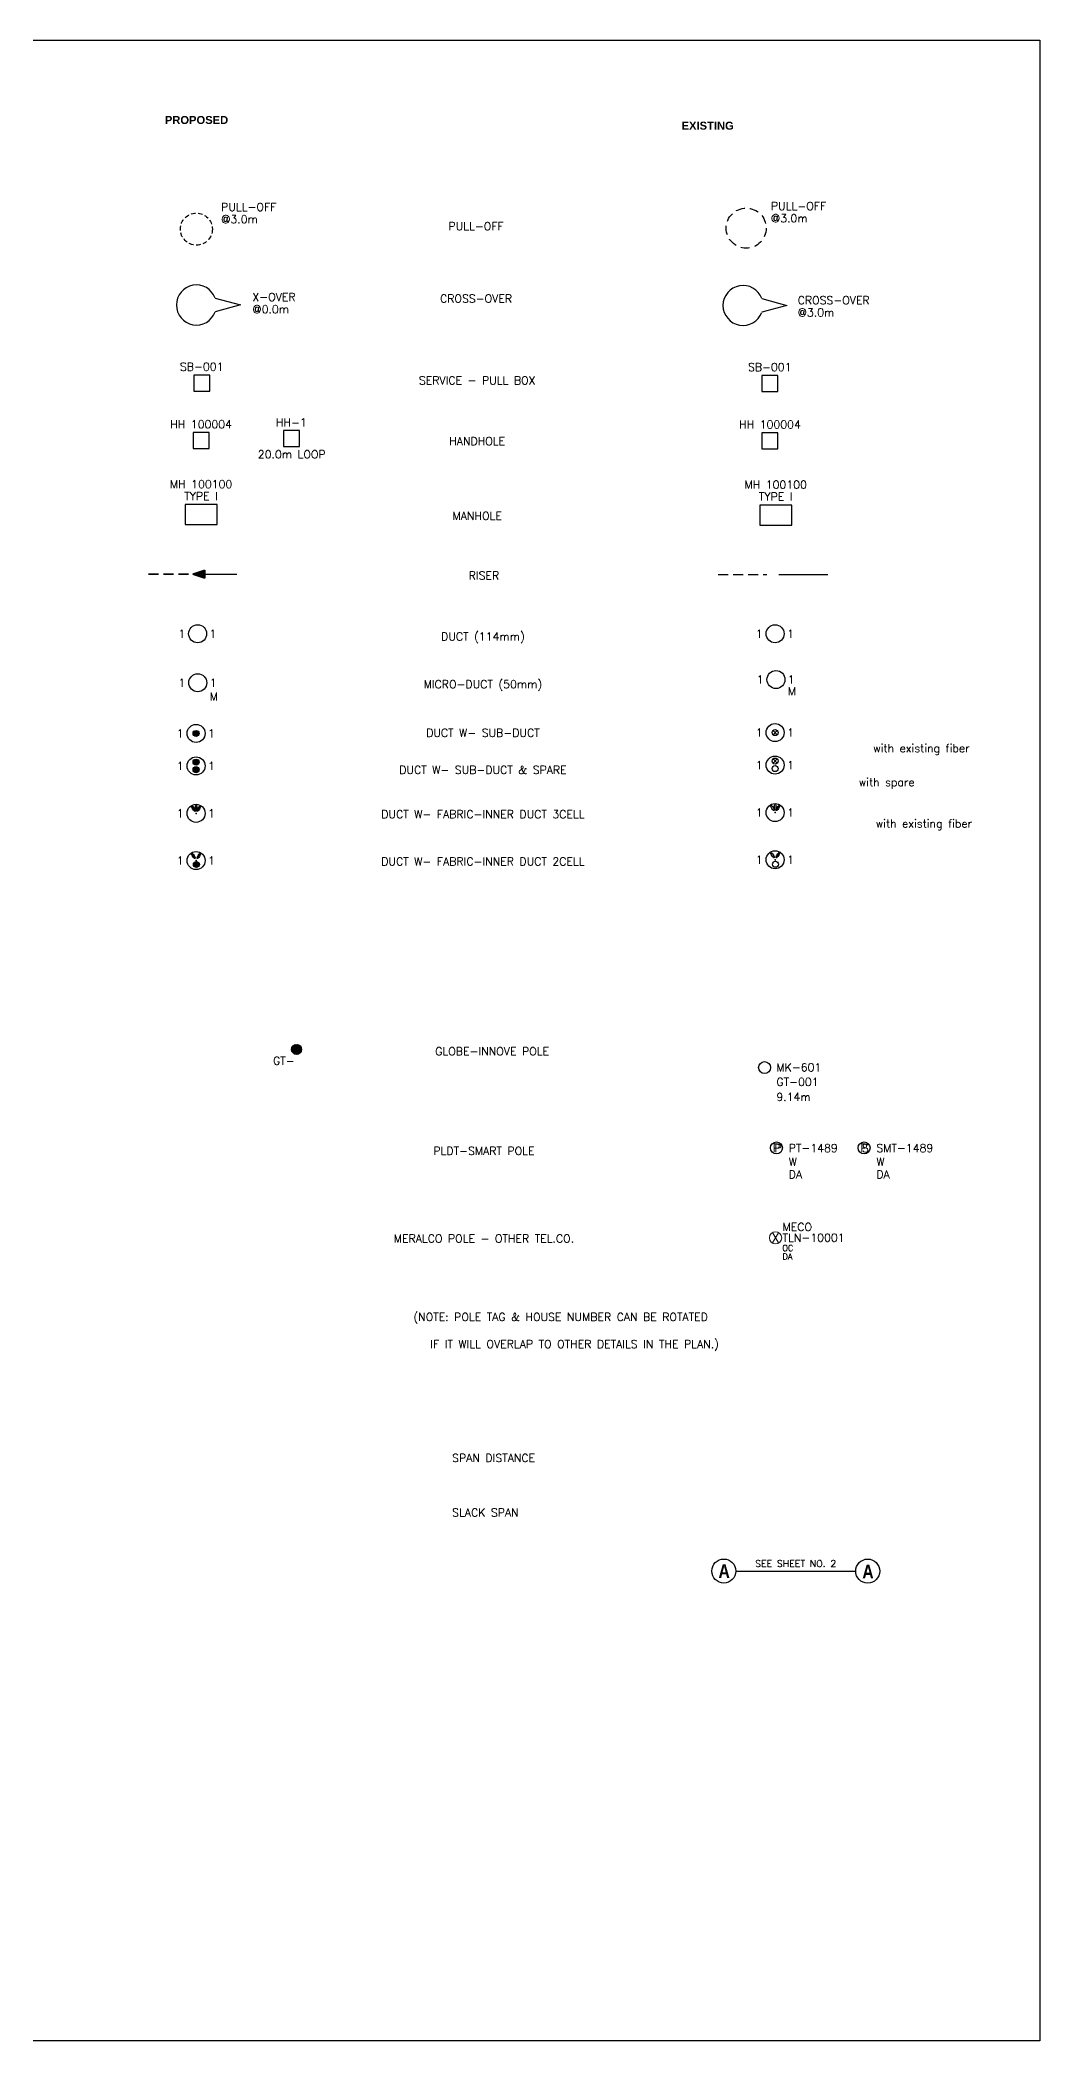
# Model space of a CAD drawing. Header units: metres. Extents: x 0 to 13977865, y -133221 to 11617873.
# Drawn here: x 13931191.8 to 13931391.8, y 678329.8 to 678729.8 of the extents above; entities that cross this region are included whole.
import ezdxf
from ezdxf.enums import TextEntityAlignment as Align

# ---------------------------------------------------------------- set-up
doc = ezdxf.new("R2010")
doc.units = ezdxf.units.M
doc.header["$MEASUREMENT"] = 0
doc.linetypes.add('AERCAB', pattern=[3, 2, -1])
doc.linetypes.add('DEFERRED', pattern=[3.5, 2.25, -1.25])
for name, color, linetype in [('CUTTING_MARK', 6, 'Continuous'), ('EXPOLE', 7, 'Continuous'), ('GRID', 4, 'Continuous'), ('P-AERIAL_FOC', 1, 'AERCAB'), ('p-duc', 1, 'Continuous'), ('p-hh', 1, 'Continuous'), ('p-mh', 1, 'Continuous'), ('p-off', 1, 'Continuous'), ('P-POLE', 10, 'Continuous'), ('p-sb', 1, 'Continuous'), ('P-UGCON', 1, 'Continuous'), ('p-xovr', 1, 'Continuous'), ('SPAN', 7, 'Continuous'), ('X(GT)-POLE', 5, 'Continuous'), ('X-CABLE', 5, 'AERCAB'), ('x-duc', 5, 'Continuous'), ('x-hh', 5, 'Continuous'), ('X-MERALCO-MANILA', 5, 'Continuous'), ('x-mh', 5, 'Continuous'), ('X-off', 5, 'Continuous'), ('X-POFF', 5, 'Continuous'), ('X-POLE', 5, 'Continuous'), ('x-sb', 5, 'Continuous'), ('X-UGCON', 5, 'Continuous'), ('x-xovr', 5, 'Continuous')]:
    doc.layers.add(name, color=color, linetype=linetype)
for name, color, linetype, lineweight in [('p-cable', 2, 'AERCAB', 35), ('P-POFF', 1, 'Continuous', 30), ('p-riser', 2, 'Continuous', 35)]:
    doc.layers.add(name, color=color, linetype=linetype, lineweight=lineweight)
doc.styles.add('BOLD', font='swisscbo.ttf')
doc.styles.add('ROMANS', font='romans')
doc.styles.add('SASB', font='SASB____.SHX', dxfattribs={"height": 5})
doc.styles.add('SIMPLEX', font='simplex')

# ---------------------------------------------------------------- blocks, each defined once
blk = doc.blocks.new('P-POFF')
at = {"layer": 'X-POFF', "color": 1, "linetype": 'DEFERRED', "ltscale": 0.5}
blk.add_circle((0, 0), 4, dxfattribs=at)
at = {"layer": 'X-POFF', "color": 5, "linetype": 'DEFERRED', "style": 'SIMPLEX'}
for tag, p in [('POFF', (6.19, 4.51)), ('HGT', (6.19, 1.46))]:
    blk.add_attdef(tag, p, '', height=2, dxfattribs=at)
blk = doc.blocks.new('P-XOVR')
at = {"layer": 'p-xovr'}
for p, q in [((4.69, 1.72), (11, 0)), ((11, 0), (4.69, -1.72))]:
    blk.add_line(p, q, dxfattribs=at)
blk.add_arc((0, 0), 5, 20.1573, 339.8427, dxfattribs=at)
at = {"layer": 'p-xovr', "color": 7, "linetype": 'DEFERRED', "style": 'SIMPLEX'}
for tag, p in [('XOVR', (14, 0.98)), ('HGT', (14, -2.07))]:
    blk.add_attdef(tag, p, '', height=2, dxfattribs=at)
blk = doc.blocks.new('P-HH')
at = {"layer": 'p-hh'}
blk.add_lwpolyline([(-2, -2), (2, -2), (2, 2), (-2, 2)], close=True, dxfattribs=at)
at = {"layer": 'p-hh', "color": 7, "style": 'SIMPLEX'}
blk.add_attdef('HHNO', text='', height=2, dxfattribs=at).set_placement((0, 2.5), align=Align.BOTTOM_CENTER)
blk = doc.blocks.new('P-MH')
at = {"layer": 'p-mh'}
blk.add_lwpolyline([(-4, -2.5), (4, -2.5), (4, 2.5), (-4, 2.5)], close=True, dxfattribs=at)
at = {"layer": 'p-mh', "color": 7, "style": 'SIMPLEX'}
for tag, p in [('MHTYPE', (0, 3)), ('MHNO', (0, 6))]:
    blk.add_attdef(tag, text='', height=2, dxfattribs=at).set_placement(p, align=Align.BOTTOM_CENTER)
blk = doc.blocks.new('P-riser')
at = {"layer": 'p-riser'}
blk.add_hatch(color=7, dxfattribs=at).paths.add_polyline_path([(3, -1), (3, 1), (0, 0)])
for p, q in [((3, 1), (0, 0)), ((0, 0), (3, -1)), ((3, 1), (3, -1))]:
    blk.add_line(p, q, dxfattribs=at)
blk = doc.blocks.new('P-duc')
at = {"layer": 'p-duc'}
blk.add_circle((0, 0), 2.25, dxfattribs=at)
at = {"layer": 'p-duc', "color": 7, "style": 'SIMPLEX'}
blk.add_attdef('DNOL', text='', height=2, dxfattribs=at).set_placement((-3.12, 0), align=Align.MIDDLE_RIGHT)
blk.add_attdef('DNOR', text='', height=2, dxfattribs=at).set_placement((2.96, 0), align=Align.MIDDLE_LEFT)
blk = doc.blocks.new('P-duc-f')
at = {"layer": 'p-duc'}
blk.add_hatch(color=7, dxfattribs=at).paths.add_polyline_path([(-0.75, 0, 1), (0.75, 0, 1)])
blk.add_circle((0, 0), 0.75, dxfattribs=at)
blk = doc.blocks.new('p-sb')
at = {"layer": 'p-sb'}
blk.add_lwpolyline([(-2, -2), (2, -2), (2, 2), (-2, 2)], close=True, dxfattribs=at)
at = {"layer": 'p-sb', "color": 7, "style": 'SIMPLEX'}
blk.add_attdef('SBNO', text='', height=2, dxfattribs=at).set_placement((0, 2.5), align=Align.BOTTOM_CENTER)
blk = doc.blocks.new('X-POFF')
at = {"layer": 'X-POFF', "linetype": 'DEFERRED'}
blk.add_circle((0, 0), 5, dxfattribs=at)
at = {"layer": 'X-POFF', "color": 7, "linetype": 'DEFERRED', "style": 'SIMPLEX'}
for tag, p in [('POFF', (6.19, 4.51)), ('HGT', (6.19, 1.46))]:
    blk.add_attdef(tag, p, '', height=2, dxfattribs=at)
blk = doc.blocks.new('X-XOVR')
at = {"layer": 'x-xovr'}
for p, q in [((4.69, 1.72), (11, 0)), ((11, 0), (4.69, -1.72))]:
    blk.add_line(p, q, dxfattribs=at)
blk.add_arc((0, 0), 5, 20.1573, 339.8427, dxfattribs=at)
at = {"layer": 'P-POFF', "color": 7, "linetype": 'DEFERRED', "style": 'SIMPLEX'}
for tag, p in [('XOVR', (13.67, 0.3)), ('HGT', (13.67, -2.75))]:
    blk.add_attdef(tag, p, '', height=2, dxfattribs=at)
blk = doc.blocks.new('x-POLE')
at = {"layer": 'X(GT)-POLE'}
blk.add_circle((0, 0), 1.5, dxfattribs=at)
at = {"layer": 'X(GT)-POLE', "color": 7, "style": 'SIMPLEX'}
blk.add_attdef('POLNO', (3.01, -5.12), '', height=2, dxfattribs=at)
blk = doc.blocks.new('x-sb')
at = {"layer": 'x-sb'}
blk.add_lwpolyline([(-2, -2), (2, -2), (2, 2), (-2, 2)], close=True, dxfattribs=at)
at = {"layer": 'x-sb', "color": 7, "style": 'SIMPLEX'}
blk.add_attdef('SBNO', text='', height=2, dxfattribs=at).set_placement((0, 2.5), align=Align.BOTTOM_CENTER)
blk = doc.blocks.new('x-HH')
at = {"layer": 'x-hh'}
blk.add_lwpolyline([(-2, -2), (2, -2), (2, 2), (-2, 2)], close=True, dxfattribs=at)
at = {"layer": 'x-hh', "color": 7, "style": 'SIMPLEX'}
blk.add_attdef('HHNO', text='', height=2, dxfattribs=at).set_placement((0, 2.5), align=Align.BOTTOM_CENTER)
blk = doc.blocks.new('x-MH')
at = {"layer": 'x-mh'}
blk.add_lwpolyline([(-4, -2.5), (4, -2.5), (4, 2.5), (-4, 2.5)], close=True, dxfattribs=at)
at = {"layer": 'x-mh', "color": 7, "style": 'SIMPLEX'}
for tag, p in [('MHTYPE', (0, 3)), ('MHNO', (0, 6))]:
    blk.add_attdef(tag, text='', height=2, dxfattribs=at).set_placement(p, align=Align.BOTTOM_CENTER)
blk = doc.blocks.new('x-DUC')
at = {"layer": 'x-duc'}
blk.add_circle((0, 0), 2.25, dxfattribs=at)
at = {"layer": 'x-duc', "color": 7, "style": 'SIMPLEX'}
blk.add_attdef('DNOL', text='', height=2, dxfattribs=at).set_placement((-3.12, 0), align=Align.MIDDLE_RIGHT)
blk.add_attdef('DNOR', text='', height=2, dxfattribs=at).set_placement((2.96, 0), align=Align.MIDDLE_LEFT)
blk = doc.blocks.new('x-DUC-f')
at = {"layer": 'x-duc'}
blk.add_circle((0, 0), 0.75, dxfattribs=at)
blk = doc.blocks.new('x-ducx')
at = {"layer": 'x-duc'}
for p, q in [((0.53, -0.53), (-0.53, 0.53)), ((0.53, 0.53), (-0.53, -0.53))]:
    blk.add_line(p, q, dxfattribs=at)
blk = doc.blocks.new('p-duct-m')
at = {"layer": 'p-duc'}
blk.add_circle((0, 0), 2.25, dxfattribs=at)
at = {"layer": 'p-duc', "color": 7, "style": 'SIMPLEX'}
blk.add_attdef('DNOL', text='', height=2, dxfattribs=at).set_placement((-3.12, 0), align=Align.MIDDLE_RIGHT)
for tag, p in [('DNOR', (2.96, 0)), ('M', (2.96, -3.45))]:
    blk.add_attdef(tag, text='', height=2, dxfattribs=at).set_placement(p, align=Align.MIDDLE_LEFT)
blk = doc.blocks.new('x-duct-m')
at = {"layer": 'x-duc'}
blk.add_circle((0, 0), 2.25, dxfattribs=at)
at = {"layer": 'x-duc', "color": 7, "style": 'SIMPLEX'}
blk.add_attdef('DNOL', text='', height=2, dxfattribs=at).set_placement((-3.12, 0), align=Align.MIDDLE_RIGHT)
for tag, p in [('DNOR', (2.96, 0)), ('M', (2.96, -2.87))]:
    blk.add_attdef(tag, text='', height=2, dxfattribs=at).set_placement(p, align=Align.MIDDLE_LEFT)
blk = doc.blocks.new('P-DUC-FID')
at = {"layer": 'p-duc'}
h = blk.add_hatch(color=7, dxfattribs=at)
edge = h.paths.add_edge_path()
edge.add_ellipse((-0.66, 1.14), major_axis=(-0.375, 0.65), ratio=0.267074, start_angle=0, end_angle=360)
h = blk.add_hatch(color=7, dxfattribs=at)
edge = h.paths.add_edge_path()
edge.add_ellipse((0, 1.32), major_axis=(0, 0.75), ratio=0.267074, start_angle=0, end_angle=360)
h = blk.add_hatch(color=7, dxfattribs=at)
edge = h.paths.add_edge_path()
edge.add_ellipse((0.66, 1.14), major_axis=(0.375, 0.65), ratio=0.267074, start_angle=0, end_angle=360)
for centre, major_axis in [((-0.66, 1.14), (-0.375, 0.65)), ((0, 1.32), (0, 0.75)), ((0.66, 1.14), (0.375, 0.65))]:
    blk.add_ellipse(centre, major_axis=major_axis, ratio=0.267074, dxfattribs=at)
blk.add_point((0, 0), dxfattribs=at)
blk = doc.blocks.new('X-DUC-FID')
at = {"layer": 'x-duc'}
for centre, major_axis in [((-0.66, 1.14), (-0.375, 0.65)), ((0, 1.32), (0, 0.75)), ((0.66, 1.14), (0.375, 0.65))]:
    blk.add_ellipse(centre, major_axis=major_axis, ratio=0.267074, dxfattribs=at)
blk.add_point((0, 0), dxfattribs=at)
blk = doc.blocks.new('X-DUC-FIDX')
at = {"layer": 'x-duc'}
for p, q in [((-0.2, 0.75), (0.2, 0.75)), ((0, 1.5), (0, 0))]:
    blk.add_line(p, q, dxfattribs=at)
blk = doc.blocks.new('X-DUC-FID2cell')
at = {"layer": 'x-duc'}
for centre, major_axis in [((-0.66, 1.14), (-0.375, 0.65)), ((0.66, 1.14), (0.375, 0.65))]:
    blk.add_ellipse(centre, major_axis=major_axis, ratio=0.267074, dxfattribs=at)
blk.add_point((0, 0), dxfattribs=at)
blk = doc.blocks.new('p-DUC-FID2cell')
at = {"layer": 'p-duc'}
h = blk.add_hatch(color=7, dxfattribs=at)
edge = h.paths.add_edge_path()
edge.add_ellipse((-0.66, 1.14), major_axis=(-0.375, 0.65), ratio=0.267074, start_angle=0, end_angle=360)
h = blk.add_hatch(color=7, dxfattribs=at)
edge = h.paths.add_edge_path()
edge.add_ellipse((0.66, 1.14), major_axis=(0.375, 0.65), ratio=0.267074, start_angle=0, end_angle=360)
for centre, major_axis in [((-0.66, 1.14), (-0.375, 0.65)), ((0.66, 1.14), (0.375, 0.65))]:
    blk.add_ellipse(centre, major_axis=major_axis, ratio=0.267074, dxfattribs=at)
blk.add_point((0, 0), dxfattribs=at)
blk = doc.blocks.new('EPOLE')
at = {"layer": 'X-MERALCO-MANILA', "lineweight": 0, "ltscale": 0.5}
blk.add_circle((0.01, -0.05), 1.52, dxfattribs=at)
at = {"layer": 'EXPOLE', "color": 5, "style": 'SIMPLEX'}
blk.add_text('X', height=2.5, rotation=359.1747, dxfattribs=at).set_placement((0, -0.03), align=Align.MIDDLE)
at = {"layer": 'EXPOLE', "style": 'SIMPLEX'}
blk.add_attdef('POLNO', (1.78, -1.04), '', height=2, dxfattribs=at)
blk = doc.blocks.new('PTPOLE')
at = {"layer": 'X-POLE'}
blk.add_circle((0, 0), 1.5, dxfattribs=at)
at = {"style": 'SIMPLEX'}
blk.add_text('P', height=2, dxfattribs=at).set_placement((0, 0), align=Align.MIDDLE_CENTER)
at = {"layer": 'X-POLE', "color": 7, "style": 'SIMPLEX'}
for tag, p in [('POLNO', (3.08, -1.01)), ('POLTYP', (3.08, -4.45))]:
    blk.add_attdef(tag, p, '', height=2, dxfattribs=at)
blk = doc.blocks.new('A$C3C160BD6')
at = {"color": 6}
blk.add_lwpolyline([(-14.99, 0.01), (14.99, -0.01)], dxfattribs=at)
for centre in [(-17.99, 0.01), (17.99, -0.01)]:
    blk.add_circle(centre, 3, dxfattribs=at)
at = {"color": 7}
for tag, height, style, p in [('A', 3.43, 'BOLD', (-17.99, 0.01)), ("A'", 3.43, 'BOLD', (17.99, -0.01)), ('SHT_NO', 1.71, 'ROMANS', (0, -1.87))]:
    blk.add_attdef(tag, text='', height=height, rotation=359.9838, dxfattribs=dict(at, style=style)).set_placement(p, align=Align.MIDDLE_CENTER)
blk = doc.blocks.new('A$C38A6591D')
at = {"layer": 'p-hh'}
blk.add_lwpolyline([(1.9, 2.94), (5.9, 2.94), (5.9, 6.94), (1.9, 6.94)], close=True, dxfattribs=at)
at = {"layer": 'p-hh', "color": 7, "style": 'SIMPLEX'}
blk.add_attdef('HHNO', text='', height=2, dxfattribs=at).set_placement((3.9, 7.36), align=Align.BOTTOM_CENTER)
at = {"layer": 'p-hh', "color": 7, "linetype": 'Continuous', "style": 'ROMANS'}
blk.add_attdef('LOOP', text='', height=2, dxfattribs=at).set_placement((4, 1), align=Align.MIDDLE)
blk = doc.blocks.new('P-POLE')
at = {"layer": 'X-POLE', "linetype": 'Continuous'}
h = blk.add_hatch(dxfattribs=at)
h.set_pattern_fill('ANSI31', color=1, scale=1.5, style=0)
edge = h.paths.add_edge_path()
edge.add_arc((0, 0), 1.25, 0, 360)
at = {"layer": 'X-POLE', "color": 1}
blk.add_circle((0, 0), 1.25, dxfattribs=at)
at = {"layer": 'X-POLE', "style": 'ROMANS'}
blk.add_attdef('POLNO', (0, -7.06), '', height=2, dxfattribs=at)

msp = doc.modelspace()

# ---------------------------------------------------------------- linework, layer by layer
at = {"layer": 'GRID', "lineweight": 25}
msp.add_lwpolyline([(13930991.77, 678729.85), (13931391.77, 678729.85), (13931391.77, 678329.85), (13930991.77, 678329.85)], close=True, dxfattribs=at)
at = {"layer": 'p-cable'}
msp.add_line((13931213.5, 678623.08), (13931222.33, 678623.08), dxfattribs=at)
at = {"layer": 'P-UGCON'}
msp.add_line((13931222.33, 678623.08), (13931231.16, 678623.08), dxfattribs=at)
at = {"layer": 'X-CABLE'}
msp.add_line((13931327.39, 678623.02), (13931337.16, 678623.02), dxfattribs=at)
at = {"layer": 'X-UGCON'}
msp.add_line((13931339.56, 678623.02), (13931349.34, 678623.02), dxfattribs=at)

# ---------------------------------------------------------------- block references
at = {"xscale": 0.8, "yscale": 0.8, "zscale": 0.8}
for p in [(13931338.8, 678591.4), (13931338.8, 678585.71)]:
    msp.add_blockref('x-ducx', p, dxfattribs=at)
ref = msp.add_blockref('PTPOLE', (13931339.06, 678508.36), dxfattribs=dict(xscale=0.8, yscale=0.8, zscale=0.8))
ref.add_attrib('POLECODE', 'P', (13931338.67, 678507.55), dxfattribs={"layer": 'X-POLE', "color": 7, "height": 1.6, "style": 'SIMPLEX'})
ref.add_attrib('POLNO', 'PT-1489', (13931341.52, 678507.55), dxfattribs={"layer": 'X-POLE', "color": 7, "height": 1.6, "style": 'SIMPLEX'})
ref.add_attrib('POLTYP', 'W', (13931341.52, 678504.8), dxfattribs={"layer": 'X-POLE', "color": 7, "height": 1.6, "style": 'SIMPLEX'})
ref.add_attrib('DA', 'DA', (13931341.52, 678502.29), dxfattribs={"layer": 'X-POLE', "color": 7, "height": 1.6, "style": 'SIMPLEX'})
ref = msp.add_blockref('PTPOLE', (13931356.58, 678508.36), dxfattribs=dict(xscale=0.8, yscale=0.8, zscale=0.8))
ref.add_attrib('POLECODE', 'S', (13931356.19, 678507.55), dxfattribs={"layer": 'X-POLE', "color": 7, "height": 1.6, "style": 'SIMPLEX'})
ref.add_attrib('POLNO', 'SMT-1489', (13931359.04, 678507.55), dxfattribs={"layer": 'X-POLE', "color": 7, "height": 1.6, "style": 'SIMPLEX'})
ref.add_attrib('POLTYP', 'W', (13931359.04, 678504.8), dxfattribs={"layer": 'X-POLE', "color": 7, "height": 1.6, "style": 'SIMPLEX'})
ref.add_attrib('DA', 'DA', (13931359.04, 678502.29), dxfattribs={"layer": 'X-POLE', "color": 7, "height": 1.6, "style": 'SIMPLEX'})
at = {"layer": 'CUTTING_MARK'}
ref = msp.add_blockref('A$C3C160BD6', (13931342.92, 678423.79), dxfattribs=dict(at, xscale=0.8, yscale=0.8, zscale=0.8))
ref.add_attrib('SHT_NO', 'SEE SHEET NO. 2', dxfattribs={"layer": '0', "color": 7, "height": 1.3706, "rotation": 359.9838, "style": 'ROMANS'}).set_placement((13931342.91, 678425.29), align=Align.MIDDLE_CENTER)
ref.add_attrib("A'", 'A', dxfattribs={"layer": '0', "color": 7, "height": 2.74, "rotation": 359.9838, "style": 'BOLD'}).set_placement((13931328.6, 678423.78), align=Align.MIDDLE_CENTER)
ref.add_attrib('A', 'A', dxfattribs={"layer": '0', "color": 7, "height": 2.74, "rotation": 359.9838, "style": 'BOLD'}).set_placement((13931357.37, 678423.68), align=Align.MIDDLE_CENTER)
at = {"layer": 'P-AERIAL_FOC', "xscale": 0.8, "yscale": 0.8, "zscale": 0.8}
msp.add_blockref('A$C38A6591D', (13931238.92, 678646.23), dxfattribs=at).add_auto_attribs({'HHNO': 'HH-1', 'LOOP': '20.0m LOOP'})
at = {"layer": 'p-duc', "xscale": 0.8, "yscale": 0.8, "zscale": 0.8}
for name, p, values in [('P-duc', (13931223.3, 678611.15), {'DNOL': '1', 'DNOR': '1'}), ('p-duct-m', (13931223.33, 678601.36), {'M': 'M', 'DNOL': '1', 'DNOR': '1'}), ('P-duc', (13931222.99, 678591.23), {'DNOL': '1', 'DNOR': '1'}), ('P-duc', (13931222.99, 678584.73), {'DNOL': '1', 'DNOR': '1'}), ('P-duc', (13931222.99, 678575.26), {'DNOL': '1', 'DNOR': '1'}), ('P-duc', (13931222.99, 678565.81), {'DNOL': '1', 'DNOR': '1'})]:
    msp.add_blockref(name, p, dxfattribs=at).add_auto_attribs(values)
for name, p in [('P-duc-f', (13931222.99, 678591.23)), ('P-duc-f', (13931222.99, 678585.5)), ('P-duc-f', (13931222.99, 678583.97)), ('P-DUC-FID', (13931222.99, 678575.26)), ('p-DUC-FID2cell', (13931222.99, 678565.81)), ('P-duc-f', (13931223.04, 678565.04))]:
    msp.add_blockref(name, p, dxfattribs=at)
at = {"layer": 'p-hh', "xscale": 0.8, "yscale": 0.8, "zscale": 0.8}
msp.add_blockref('P-HH', (13931223.99, 678649.76), dxfattribs=at).add_auto_attribs({'HHNO': 'HH 100004'})
at = {"layer": 'p-mh', "xscale": 0.8, "yscale": 0.8, "zscale": 0.8}
msp.add_blockref('P-MH', (13931223.99, 678634.98), dxfattribs=at).add_auto_attribs({'MHNO': 'MH 100100', 'MHTYPE': 'TYPE I'})
at = {"layer": 'p-off'}
ref = msp.add_blockref('P-POFF', (13931223.05, 678692.05), dxfattribs=dict(at, xscale=0.8, yscale=0.8, zscale=0.8))
ref.add_attrib('POFF', 'PULL-OFF', (13931228, 678695.66), dxfattribs={"layer": 'P-POFF', "color": 7, "linetype": 'DEFERRED', "height": 1.6, "style": 'SIMPLEX'})
ref.add_attrib('HGT', '@3.0m', (13931228, 678693.22), dxfattribs={"layer": 'P-POFF', "color": 7, "linetype": 'DEFERRED', "height": 1.6, "style": 'SIMPLEX'})
at = {"layer": 'P-POLE'}
ref = msp.add_blockref('P-POLE', (13931243.09, 678528.07), dxfattribs=dict(at, xscale=0.7999999999999997, yscale=0.7999999999999997, zscale=0.7999999999999997, rotation=359.4792433575782))
ref.add_attrib('POLNO', 'GT-', (13931238.36, 678525), dxfattribs={"color": 7, "height": 1.6, "rotation": 359.4792, "style": 'SIMPLEX'})
at = {"layer": 'p-riser', "xscale": 0.8, "yscale": 0.8, "zscale": 0.8}
msp.add_blockref('P-riser', (13931222.33, 678623.08), dxfattribs=at)
at = {"layer": 'p-sb', "xscale": 0.8, "yscale": 0.8, "zscale": 0.8}
msp.add_blockref('p-sb', (13931224.11, 678661.26), dxfattribs=at).add_auto_attribs({'SBNO': 'SB-001'})
at = {"layer": 'p-xovr', "xscale": 0.8, "yscale": 0.8, "zscale": 0.8}
msp.add_blockref('P-XOVR', (13931223.05, 678676.88), dxfattribs=at).add_auto_attribs({'XOVR': 'X-OVER', 'HGT': '@0.0m'})
at = {"layer": 'x-duc', "xscale": 0.8, "yscale": 0.8, "zscale": 0.8}
for name, p, values in [('x-DUC', (13931338.8, 678611.16), {'DNOL': '1', 'DNOR': '1'}), ('x-duct-m', (13931338.97, 678602.01), {'M': 'M', 'DNOL': '1', 'DNOR': '1'}), ('x-DUC', (13931338.8, 678591.4), {'DNOL': '1', 'DNOR': '1'}), ('x-DUC', (13931338.8, 678584.9), {'DNOL': '1', 'DNOR': '1'}), ('x-DUC', (13931338.8, 678575.42), {'DNOL': '1', 'DNOR': '1'}), ('x-DUC', (13931338.8, 678565.98), {'DNOL': '1', 'DNOR': '1'})]:
    msp.add_blockref(name, p, dxfattribs=at).add_auto_attribs(values)
for name, p in [('x-DUC-f', (13931338.8, 678591.4)), ('x-DUC-f', (13931338.8, 678585.71)), ('x-DUC-f', (13931338.8, 678584.2)), ('X-DUC-FID', (13931338.8, 678575.42)), ('X-DUC-FID2cell', (13931338.8, 678565.98)), ('x-DUC-f', (13931338.87, 678565.08))]:
    msp.add_blockref(name, p, dxfattribs=at)
at = {"layer": 'x-duc', "xscale": 0.8, "yscale": 0.8, "zscale": 0.8, "rotation": 329.9999999999151}
for p in [(13931339.03, 678575.82), (13931339.03, 678566.37)]:
    msp.add_blockref('X-DUC-FIDX', p, dxfattribs=at)
at = {"layer": 'x-hh', "xscale": 0.8, "yscale": 0.8, "zscale": 0.8}
msp.add_blockref('x-HH', (13931337.77, 678649.71), dxfattribs=at).add_auto_attribs({'HHNO': 'HH 100004'})
at = {"layer": 'x-mh', "xscale": 0.8, "yscale": 0.8, "zscale": 0.8}
msp.add_blockref('x-MH', (13931338.91, 678634.89), dxfattribs=at).add_auto_attribs({'MHNO': 'MH 100100', 'MHTYPE': 'TYPE I'})
at = {"layer": 'X-off', "xscale": 0.8, "yscale": 0.8, "zscale": 0.8}
msp.add_blockref('X-POFF', (13931333.01, 678692.24), dxfattribs=at).add_auto_attribs({'POFF': 'PULL-OFF', 'HGT': '@3.0m'})
at = {"layer": 'X-POLE'}
ref = msp.add_blockref('x-POLE', (13931336.7, 678524.43), dxfattribs=dict(at, xscale=0.8, yscale=0.8, zscale=0.8))
ref.add_attrib('EXC', 'MK-601', (13931339.05, 678523.68), dxfattribs={"color": 7, "height": 1.6, "style": 'SIMPLEX'})
ref.add_attrib('POLNO', 'GT-001', (13931339.05, 678520.78), dxfattribs={"color": 7, "height": 1.6, "style": 'SIMPLEX'})
ref.add_attrib('POLHGT', '9.14m', (13931339.05, 678517.76), dxfattribs={"color": 7, "height": 1.6, "style": 'SIMPLEX'})
ref = msp.add_blockref('EPOLE', (13931338.88, 678490.45), dxfattribs=dict(at, xscale=0.8, yscale=0.8, zscale=0.8))
ref.add_attrib('OWNER', 'MECO', (13931340.28, 678491.77), dxfattribs={"color": 7, "height": 1.6, "style": 'SIMPLEX'})
ref.add_attrib('POLNO', 'TLN-10001', (13931340.28, 678489.63), dxfattribs={"color": 7, "height": 1.6, "style": 'SIMPLEX'})
ref.add_attrib('TYPE', 'OC', (13931340.23, 678487.76), dxfattribs={"color": 7, "height": 1.2, "style": 'SIMPLEX'})
ref.add_attrib('DA', 'DA', (13931340.27, 678486.07), dxfattribs={"color": 7, "height": 1.2, "style": 'SIMPLEX'})
at = {"layer": 'x-sb', "xscale": 0.8, "yscale": 0.8, "zscale": 0.8}
msp.add_blockref('x-sb', (13931337.72, 678661.18), dxfattribs=at).add_auto_attribs({'SBNO': 'SB-001'})
at = {"layer": 'x-xovr', "xscale": 0.8, "yscale": 0.8, "zscale": 0.8}
msp.add_blockref('X-XOVR', (13931332.37, 678676.79), dxfattribs=at).add_auto_attribs({'XOVR': 'CROSS-OVER', 'HGT': '@3.0m'})

# ---------------------------------------------------------------- texts
at = {"layer": 'SPAN'}
for s, style, p in [('PROPOSED', 'SASB', (13931216.74, 678713.06)), ('EXISTING', 'SASB', (13931320.09, 678711.92)), ('SPAN DISTANCE', 'SIMPLEX', (13931274.2, 678445.59)), ('SLACK SPAN', 'SIMPLEX', (13931274.2, 678434.68))]:
    msp.add_text(s, height=1.6, dxfattribs=dict(at, style=style)).set_placement(p)
at = {"layer": 'SPAN', "style": 'SIMPLEX'}
for s, p in [('PULL-OFF', (13931278.98, 678691.83)), ('CROSS-OVER', (13931278.98, 678677.36)), ('SERVICE - PULL BOX', (13931279.21, 678661)), ('HANDHOLE', (13931279.21, 678648.86)), ('MANHOLE', (13931279.21, 678633.92)), ('RISER', (13931280.56, 678621.99)), ('DUCT (114mm)', (13931280.36, 678609.81)), ('MICRO-DUCT (50mm)', (13931280.36, 678600.27)), ('DUCT W- SUB-DUCT', (13931280.36, 678590.55)), ('with existing fiber', (13931368.05, 678587.48)), ('DUCT W- SUB-DUCT & SPARE', (13931280.36, 678583.15)), ('with spare', (13931361.1, 678580.69)), ('DUCT W- FABRIC-INNER DUCT 3CELL', (13931280.36, 678574.28)), ('with existing fiber', (13931368.54, 678572.41)), ('DUCT W- FABRIC-INNER DUCT 2CELL', (13931280.36, 678564.84)), ('GLOBE-INNOVE POLE', (13931282.2, 678526.89)), ('PLDT-SMART POLE', (13931280.56, 678506.98)), ('MERALCO POLE - OTHER TEL.CO.', (13931280.56, 678489.46)), ('(NOTE: POLE TAG & HOUSE NUMBER CAN BE ROTATED', (13931295.89, 678473.78)), ('IF IT WILL OVERLAP TO OTHER DETAILS IN THE PLAN.)', (13931298.69, 678468.36))]:
    msp.add_text(s, height=1.6, dxfattribs=at).set_placement(p, align=Align.CENTER)

doc.saveas('drawing.dxf')
